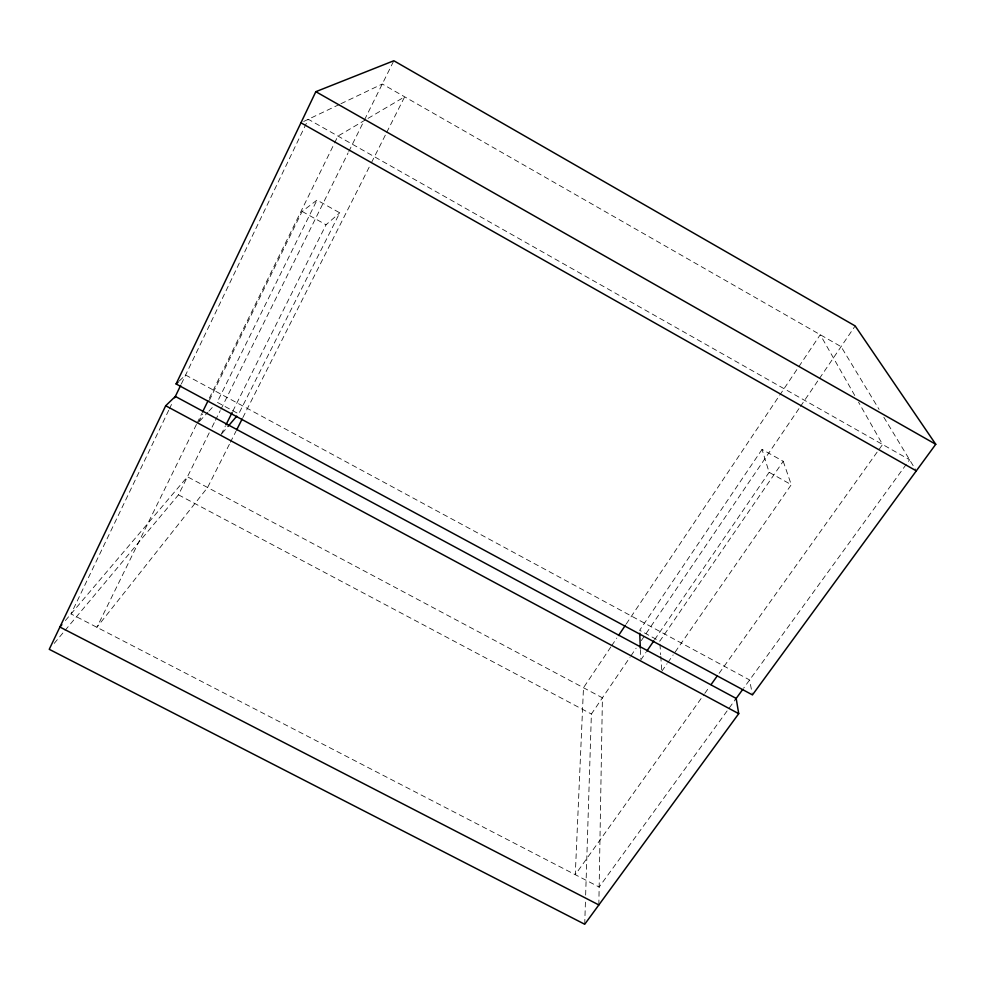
<?xml version="1.0" encoding="UTF-8"?>
<svg xmlns="http://www.w3.org/2000/svg" width="985" height="985" viewBox="0 0 985 985"><rect width="100%" height="100%" fill="white"/><g stroke="black" fill="none" stroke-linecap="round" stroke-linejoin="round"><path stroke-width="0.74" stroke-dasharray="4.92 3.69" d="M598.843 904.932L602.414 697.811L187.433 476.765L64.838 621.203M584.721 924.25L585.447 901.238M585.644 895.094L591.382 714.039L630.092 657.106M168.73 410.252L71.031 613.926L599.151 887.029L736.177 698.427M169.371 408.898L172.72 401.929M181.351 383.928L308.305 119.283L909.586 459.773L743.54 688.306M196.434 424.461L96.899 627.297L207.589 487.501L229.714 443.632M197.111 423.082L201.851 413.429M209.3 398.248L333.89 144.352M334.568 142.973L337.954 136.078L366.728 119.136M198.564 422.331L202.627 414.057M209.386 400.279L302.124 211.418L316.998 200.09L339.739 212.834L238.702 413.897L217.156 402.262L316.998 200.09M65.035 630.437L178.47 494.839L209.312 432.661M212.046 427.158L214.779 421.642M215.469 420.263L220.246 410.622M220.935 409.243L348.099 152.909M348.788 151.53L363.834 121.217M364.512 119.838L393.828 60.75M221.145 434.471L225.257 426.246M232.805 411.164L326.035 224.777L339.739 212.834M230.404 442.265L235.944 431.295M242.852 417.591L370.779 163.99M371.468 162.611L385.997 133.825M386.686 132.458L404.663 96.813L368.033 118.372M610.848 646.96L583.489 687.739L575.277 874.68L703.918 694.597M611.697 645.68L616.832 638.034M626.226 624.01L798.035 367.848M798.884 366.58L820.246 334.715L854.795 395.551M762.045 449.419L639.634 630.314L659.778 641.186L783.21 461.275L762.045 449.419L769.125 472.308L791.287 484.694L674.048 653.634M630.954 655.825L636.138 648.192M641.333 640.558L799.574 407.716M800.448 406.448L818.597 379.717M819.471 378.449L855.152 325.937M640.755 659.975L645.963 652.378M654.631 639.696L769.125 472.308M661.797 671.29L667.042 663.718M667.916 662.462L673.174 654.902M704.817 693.341L709.286 687.087M719.112 673.334L882.585 444.481L858.551 402.163M54.187 643.414L64.05 631.619M222.118 433.326L227.006 427.613M199.598 421.211L207.86 412.296M208.894 411.176L213.031 406.719M179.27 380.986L185.611 375.051L749.61 679.958L752.454 694.905M303.7 121.475L339.813 104.262M340.933 103.72L382.291 84.008L841.091 346.646L879.088 409.403M178.47 494.839L591.382 714.039M302.124 211.418L326.035 224.777M883.841 417.258L915.558 469.636M783.21 461.275L791.287 484.694M659.975 644.202L660.676 654.729M660.787 656.232L661.698 669.788M640.361 649.595L640.706 658.497"/><path stroke-width="1.48" d="M165.689 405.746L49.25 649.312L584.721 924.25L738.725 713.669L736.177 698.427L175.355 396.426L165.689 405.746L738.725 713.669M176.093 383.953L315.828 91.679L393.828 60.75L855.152 325.937L935.75 444.284L752.454 694.905L176.093 383.953L178.211 381.983M174.702 397.78L180.686 385.307M202.528 412.038L207.946 401.006M225.947 424.88L232.115 412.543M236.634 429.928L242.162 418.957M618.543 635.485L625.376 625.29M646.825 651.11L653.769 640.964M711.071 684.587L717.326 675.833M735.426 699.485L742.641 689.549M61.87 624.699L59.9 627.039L598.843 904.932M227.978 426.468L236.757 416.175M300.942 122.793L916.309 470.867M315.828 91.679L935.75 444.284M639.745 633.281L640.312 648.118"/></g></svg>
